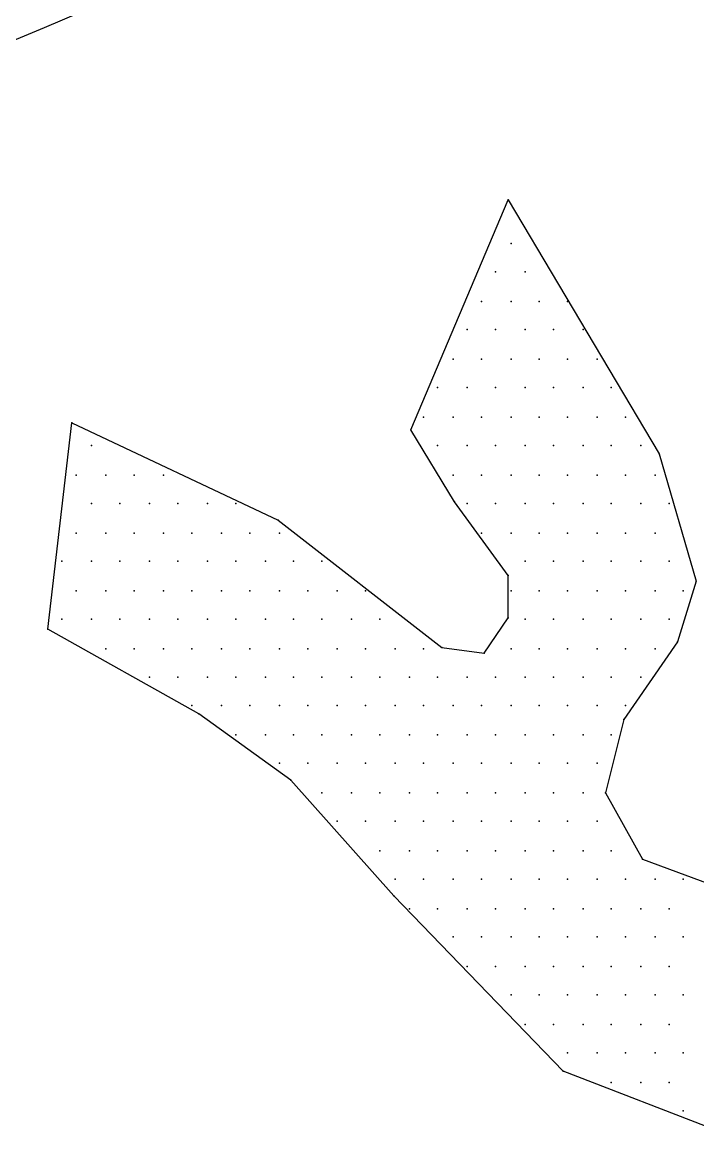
# Model space of a CAD drawing. Extents: x 180421 to 182279, y 668879 to 669787.
# Drawn here: x 181650.339 to 181652.861, y 669732.577 to 669736.796 of the extents above; entities that cross this region are included whole.
import ezdxf

# ---------------------------------------------------------------- set-up
doc = ezdxf.new("R2010")
doc.units = 0
doc.header["$LTSCALE"] = 2.5
doc.header["$MEASUREMENT"] = 0
doc.layers.add('KOTERET', color=1, linetype='CONTINUOUS')

msp = doc.modelspace()

# ---------------------------------------------------------------- linework, layer by layer
at = {"layer": 'KOTERET', "color": 1, "linetype": 'Continuous'}
for points in [[(181688.7952, 669737.3002, 0.06433), (181676.0537, 669740.8155, 0.055067), (181664.7321, 669741.1533, 0.081051), (181651.3572, 669738.4033, 0.05642), (181642.8858, 669734.0225, 0.170965), (181636.3725, 669726.4272, 0.076819), (181635.3802, 669721.9355, 0.118306), (181636.9689, 669715.0897, 0.129737), (181642.0465, 669709.3207, 0.070189), (181651.9853, 669704.0847, 0.047922), (181659.4381, 669702.1899, 0.049022), (181670.1052, 669701.4245, 0.072792), (181685.7075, 669704.127, 0.1248), (181695.9577, 669709.7324, 0.103709), (181701.5895, 669717.6971, 0.036886), (181702.0012, 669719.4442, 0.106536), (181701.7161, 669724.5693, 0.106243), (181696.6491, 669732.3071, 0.106919), (181688.7952, 669737.3002)], [(181659.6281, 669703.3352, 0.049045), (181670.0736, 669702.5857, 0.072972), (181685.3802, 669705.2459, 0.125195), (181695.1659, 669710.5821, 0.103069), (181700.5022, 669718.1035, 0.035565), (181700.8558, 669719.6289, 0.105225), (181700.613, 669724.2104, 0.105504), (181695.8363, 669731.4837, 0.107235), (181688.3729, 669736.2235, 0.064474), (181675.8901, 669739.6648, 0.055181), (181664.8007, 669739.9973, 0.081162), (181651.7742, 669737.3213, 0.05669), (181643.498, 669733.0354, 0.171614), (181637.4545, 669726.0102, 0.076301), (181636.5414, 669721.8932, 0.117637), (181638.0087, 669715.6122, 0.130118), (181642.7116, 669710.276, 0.070334), (181652.3812, 669705.1773, 0.047983), (181659.6281, 669703.3352)]]:
    msp.add_lwpolyline(points, format="xyb", dxfattribs=at)
at = {"layer": 'KOTERET', "color": 2, "linetype": 'Continuous'}
for points in [[(181651.79, 669735.2734), (181652.1542, 669736.1337)], [(181652.1542, 669736.1337), (181652.719, 669735.1837)], [(181652.1648, 669735.9701), (181652.1648, 669735.9701)], [(181652.1067, 669735.8645), (181652.1067, 669735.8645)], [(181652.2175, 669735.8645), (181652.2175, 669735.8645)], [(181652.0539, 669735.7537), (181652.0539, 669735.7537)], [(181652.1648, 669735.7537), (181652.1648, 669735.7537)], [(181652.2703, 669735.7537), (181652.2703, 669735.7537)], [(181652.3759, 669735.7537), (181652.3759, 669735.7537)], [(181652.0011, 669735.6481), (181652.0011, 669735.6481)], [(181652.1067, 669735.6481), (181652.1067, 669735.6481)], [(181652.2175, 669735.6481), (181652.2175, 669735.6481)], [(181652.3231, 669735.6481), (181652.3231, 669735.6481)], [(181652.4339, 669735.6481), (181652.4339, 669735.6481)], [(181651.9484, 669735.5373), (181651.9484, 669735.5373)], [(181652.0539, 669735.5373), (181652.0539, 669735.5373)], [(181652.1648, 669735.5373), (181652.1648, 669735.5373)], [(181652.2703, 669735.5373), (181652.2703, 669735.5373)], [(181652.3759, 669735.5373), (181652.3759, 669735.5373)], [(181652.4867, 669735.5373), (181652.4867, 669735.5373)], [(181651.8903, 669735.4317), (181651.8903, 669735.4317)], [(181652.0011, 669735.4317), (181652.0011, 669735.4317)], [(181652.1067, 669735.4317), (181652.1067, 669735.4317)], [(181652.2175, 669735.4317), (181652.2175, 669735.4317)], [(181652.3231, 669735.4317), (181652.3231, 669735.4317)], [(181652.4339, 669735.4317), (181652.4339, 669735.4317)], [(181652.5395, 669735.4317), (181652.5395, 669735.4317)], [(181650.4335, 669734.5292), (181650.5233, 669735.2998)], [(181650.5233, 669735.2998), (181651.2939, 669734.9356)], [(181651.8375, 669735.3209), (181651.8375, 669735.3209)], [(181651.9484, 669735.3209), (181651.9484, 669735.3209)], [(181652.0539, 669735.3209), (181652.0539, 669735.3209)], [(181652.1648, 669735.3209), (181652.1648, 669735.3209)], [(181652.2703, 669735.3209), (181652.2703, 669735.3209)], [(181652.3759, 669735.3209), (181652.3759, 669735.3209)], [(181652.4867, 669735.3209), (181652.4867, 669735.3209)], [(181652.5923, 669735.3209), (181652.5923, 669735.3209)], [(181651.9536, 669735.0042), (181651.79, 669735.2734)], [(181650.5971, 669735.2153), (181650.5971, 669735.2153)], [(181651.8903, 669735.2153), (181651.8903, 669735.2153)], [(181652.0011, 669735.2153), (181652.0011, 669735.2153)], [(181652.1067, 669735.2153), (181652.1067, 669735.2153)], [(181652.2175, 669735.2153), (181652.2175, 669735.2153)], [(181652.3231, 669735.2153), (181652.3231, 669735.2153)], [(181652.4339, 669735.2153), (181652.4339, 669735.2153)], [(181652.5395, 669735.2153), (181652.5395, 669735.2153)], [(181652.6503, 669735.2153), (181652.6503, 669735.2153)], [(181652.719, 669735.1837), (181652.8562, 669734.7086)], [(181650.5391, 669735.1045), (181650.5391, 669735.1045)], [(181650.6499, 669735.1045), (181650.6499, 669735.1045)], [(181650.7555, 669735.1045), (181650.7555, 669735.1045)], [(181650.8663, 669735.1045), (181650.8663, 669735.1045)], [(181651.9484, 669735.1045), (181651.9484, 669735.1045)], [(181652.0539, 669735.1045), (181652.0539, 669735.1045)], [(181652.1648, 669735.1045), (181652.1648, 669735.1045)], [(181652.2703, 669735.1045), (181652.2703, 669735.1045)], [(181652.3759, 669735.1045), (181652.3759, 669735.1045)], [(181652.4867, 669735.1045), (181652.4867, 669735.1045)], [(181652.5923, 669735.1045), (181652.5923, 669735.1045)], [(181652.7031, 669735.1045), (181652.7031, 669735.1045)], [(181650.5971, 669734.9989), (181650.5971, 669734.9989)], [(181650.7027, 669734.9989), (181650.7027, 669734.9989)], [(181650.8135, 669734.9989), (181650.8135, 669734.9989)], [(181650.9191, 669734.9989), (181650.9191, 669734.9989)], [(181651.03, 669734.9989), (181651.03, 669734.9989)], [(181651.1355, 669734.9989), (181651.1355, 669734.9989)], [(181652.1542, 669734.7297), (181651.9536, 669735.0042)], [(181652.0011, 669734.9989), (181652.0011, 669734.9989)], [(181652.1067, 669734.9989), (181652.1067, 669734.9989)], [(181652.2175, 669734.9989), (181652.2175, 669734.9989)], [(181652.3231, 669734.9989), (181652.3231, 669734.9989)], [(181652.4339, 669734.9989), (181652.4339, 669734.9989)], [(181652.5395, 669734.9989), (181652.5395, 669734.9989)], [(181652.6503, 669734.9989), (181652.6503, 669734.9989)], [(181652.7559, 669734.9989), (181652.7559, 669734.9989)], [(181651.2939, 669734.9356), (181651.9061, 669734.4605)], [(181650.5391, 669734.8881), (181650.5391, 669734.8881)], [(181650.6499, 669734.8881), (181650.6499, 669734.8881)], [(181650.7555, 669734.8881), (181650.7555, 669734.8881)], [(181650.8663, 669734.8881), (181650.8663, 669734.8881)], [(181650.9719, 669734.8881), (181650.9719, 669734.8881)], [(181651.0827, 669734.8881), (181651.0827, 669734.8881)], [(181651.1883, 669734.8881), (181651.1883, 669734.8881)], [(181651.2991, 669734.8881), (181651.2991, 669734.8881)], [(181652.0539, 669734.8881), (181652.0539, 669734.8881)], [(181652.1648, 669734.8881), (181652.1648, 669734.8881)], [(181652.2703, 669734.8881), (181652.2703, 669734.8881)], [(181652.3759, 669734.8881), (181652.3759, 669734.8881)], [(181652.4867, 669734.8881), (181652.4867, 669734.8881)], [(181652.5923, 669734.8881), (181652.5923, 669734.8881)], [(181652.7031, 669734.8881), (181652.7031, 669734.8881)], [(181650.4863, 669734.7825), (181650.4863, 669734.7825)], [(181650.5971, 669734.7825), (181650.5971, 669734.7825)], [(181650.7027, 669734.7825), (181650.7027, 669734.7825)], [(181650.8135, 669734.7825), (181650.8135, 669734.7825)], [(181650.9191, 669734.7825), (181650.9191, 669734.7825)], [(181651.03, 669734.7825), (181651.03, 669734.7825)], [(181651.1355, 669734.7825), (181651.1355, 669734.7825)], [(181651.2464, 669734.7825), (181651.2464, 669734.7825)], [(181651.3519, 669734.7825), (181651.3519, 669734.7825)], [(181651.4575, 669734.7825), (181651.4575, 669734.7825)], [(181652.2175, 669734.7825), (181652.2175, 669734.7825)], [(181652.3231, 669734.7825), (181652.3231, 669734.7825)], [(181652.4339, 669734.7825), (181652.4339, 669734.7825)], [(181652.5395, 669734.7825), (181652.5395, 669734.7825)], [(181652.6503, 669734.7825), (181652.6503, 669734.7825)], [(181652.7559, 669734.7825), (181652.7559, 669734.7825)], [(181652.1542, 669734.5714), (181652.1542, 669734.7297)], [(181652.8562, 669734.7086), (181652.7876, 669734.4817)], [(181650.5391, 669734.6717), (181650.5391, 669734.6717)], [(181650.6499, 669734.6717), (181650.6499, 669734.6717)], [(181650.7555, 669734.6717), (181650.7555, 669734.6717)], [(181650.8663, 669734.6717), (181650.8663, 669734.6717)], [(181650.9719, 669734.6717), (181650.9719, 669734.6717)], [(181651.0827, 669734.6717), (181651.0827, 669734.6717)], [(181651.1883, 669734.6717), (181651.1883, 669734.6717)], [(181651.2991, 669734.6717), (181651.2991, 669734.6717)], [(181651.4047, 669734.6717), (181651.4047, 669734.6717)], [(181651.5155, 669734.6717), (181651.5155, 669734.6717)], [(181651.6211, 669734.6717), (181651.6211, 669734.6717)], [(181652.1648, 669734.6717), (181652.1648, 669734.6717)], [(181652.2703, 669734.6717), (181652.2703, 669734.6717)], [(181652.3759, 669734.6717), (181652.3759, 669734.6717)], [(181652.4867, 669734.6717), (181652.4867, 669734.6717)], [(181652.5923, 669734.6717), (181652.5923, 669734.6717)], [(181652.7031, 669734.6717), (181652.7031, 669734.6717)], [(181652.8087, 669734.6717), (181652.8087, 669734.6717)], [(181650.4863, 669734.5661), (181650.4863, 669734.5661)], [(181650.5971, 669734.5661), (181650.5971, 669734.5661)], [(181650.7027, 669734.5661), (181650.7027, 669734.5661)], [(181650.8135, 669734.5661), (181650.8135, 669734.5661)], [(181650.9191, 669734.5661), (181650.9191, 669734.5661)], [(181651.03, 669734.5661), (181651.03, 669734.5661)], [(181651.1355, 669734.5661), (181651.1355, 669734.5661)], [(181651.2464, 669734.5661), (181651.2464, 669734.5661)], [(181651.3519, 669734.5661), (181651.3519, 669734.5661)], [(181651.4575, 669734.5661), (181651.4575, 669734.5661)], [(181651.5683, 669734.5661), (181651.5683, 669734.5661)], [(181651.6739, 669734.5661), (181651.6739, 669734.5661)], [(181652.0645, 669734.4394), (181652.1542, 669734.5714)], [(181652.2175, 669734.5661), (181652.2175, 669734.5661)], [(181652.3231, 669734.5661), (181652.3231, 669734.5661)], [(181652.4339, 669734.5661), (181652.4339, 669734.5661)], [(181652.5395, 669734.5661), (181652.5395, 669734.5661)], [(181652.6503, 669734.5661), (181652.6503, 669734.5661)], [(181652.7559, 669734.5661), (181652.7559, 669734.5661)], [(181650.9983, 669734.2125), (181650.4335, 669734.5292)], [(181652.7876, 669734.4817), (181652.587, 669734.1914)], [(181650.6499, 669734.4553), (181650.6499, 669734.4553)], [(181650.7555, 669734.4553), (181650.7555, 669734.4553)], [(181650.8663, 669734.4553), (181650.8663, 669734.4553)], [(181650.9719, 669734.4553), (181650.9719, 669734.4553)], [(181651.0827, 669734.4553), (181651.0827, 669734.4553)], [(181651.1883, 669734.4553), (181651.1883, 669734.4553)], [(181651.2991, 669734.4553), (181651.2991, 669734.4553)], [(181651.4047, 669734.4553), (181651.4047, 669734.4553)], [(181651.5155, 669734.4553), (181651.5155, 669734.4553)], [(181651.6211, 669734.4553), (181651.6211, 669734.4553)], [(181651.7319, 669734.4553), (181651.7319, 669734.4553)], [(181651.8375, 669734.4553), (181651.8375, 669734.4553)], [(181651.9061, 669734.4605), (181652.0645, 669734.4394)], [(181652.1648, 669734.4553), (181652.1648, 669734.4553)], [(181652.2703, 669734.4553), (181652.2703, 669734.4553)], [(181652.3759, 669734.4553), (181652.3759, 669734.4553)], [(181652.4867, 669734.4553), (181652.4867, 669734.4553)], [(181652.5923, 669734.4553), (181652.5923, 669734.4553)], [(181652.7031, 669734.4553), (181652.7031, 669734.4553)], [(181650.8135, 669734.3497), (181650.8135, 669734.3497)], [(181650.9191, 669734.3497), (181650.9191, 669734.3497)], [(181651.03, 669734.3497), (181651.03, 669734.3497)], [(181651.1355, 669734.3497), (181651.1355, 669734.3497)], [(181651.2464, 669734.3497), (181651.2464, 669734.3497)], [(181651.3519, 669734.3497), (181651.3519, 669734.3497)], [(181651.4575, 669734.3497), (181651.4575, 669734.3497)], [(181651.5683, 669734.3497), (181651.5683, 669734.3497)], [(181651.6739, 669734.3497), (181651.6739, 669734.3497)], [(181651.7847, 669734.3497), (181651.7847, 669734.3497)], [(181651.8903, 669734.3497), (181651.8903, 669734.3497)], [(181652.0011, 669734.3497), (181652.0011, 669734.3497)], [(181652.1067, 669734.3497), (181652.1067, 669734.3497)], [(181652.2175, 669734.3497), (181652.2175, 669734.3497)], [(181652.3231, 669734.3497), (181652.3231, 669734.3497)], [(181652.4339, 669734.3497), (181652.4339, 669734.3497)], [(181652.5395, 669734.3497), (181652.5395, 669734.3497)], [(181652.6503, 669734.3497), (181652.6503, 669734.3497)], [(181650.9719, 669734.2441), (181650.9719, 669734.2441)], [(181651.0827, 669734.2441), (181651.0827, 669734.2441)], [(181651.1883, 669734.2441), (181651.1883, 669734.2441)], [(181651.2991, 669734.2441), (181651.2991, 669734.2441)], [(181651.4047, 669734.2441), (181651.4047, 669734.2441)], [(181651.5155, 669734.2441), (181651.5155, 669734.2441)], [(181651.6211, 669734.2441), (181651.6211, 669734.2441)], [(181651.7319, 669734.2441), (181651.7319, 669734.2441)], [(181651.8375, 669734.2441), (181651.8375, 669734.2441)], [(181651.9484, 669734.2441), (181651.9484, 669734.2441)], [(181652.0539, 669734.2441), (181652.0539, 669734.2441)], [(181652.1648, 669734.2441), (181652.1648, 669734.2441)], [(181652.2703, 669734.2441), (181652.2703, 669734.2441)], [(181652.3759, 669734.2441), (181652.3759, 669734.2441)], [(181652.4867, 669734.2441), (181652.4867, 669734.2441)], [(181652.5923, 669734.2441), (181652.5923, 669734.2441)], [(181651.3414, 669733.9644), (181650.9983, 669734.2125)], [(181652.587, 669734.1914), (181652.5184, 669733.9169)], [(181651.1355, 669734.1333), (181651.1355, 669734.1333)], [(181651.2464, 669734.1333), (181651.2464, 669734.1333)], [(181651.3519, 669734.1333), (181651.3519, 669734.1333)], [(181651.4575, 669734.1333), (181651.4575, 669734.1333)], [(181651.5683, 669734.1333), (181651.5683, 669734.1333)], [(181651.6739, 669734.1333), (181651.6739, 669734.1333)], [(181651.7847, 669734.1333), (181651.7847, 669734.1333)], [(181651.8903, 669734.1333), (181651.8903, 669734.1333)], [(181652.0011, 669734.1333), (181652.0011, 669734.1333)], [(181652.1067, 669734.1333), (181652.1067, 669734.1333)], [(181652.2175, 669734.1333), (181652.2175, 669734.1333)], [(181652.3231, 669734.1333), (181652.3231, 669734.1333)], [(181652.4339, 669734.1333), (181652.4339, 669734.1333)], [(181652.5395, 669734.1333), (181652.5395, 669734.1333)], [(181651.2991, 669734.0277), (181651.2991, 669734.0277)], [(181651.4047, 669734.0277), (181651.4047, 669734.0277)], [(181651.5155, 669734.0277), (181651.5155, 669734.0277)], [(181651.6211, 669734.0277), (181651.6211, 669734.0277)], [(181651.7319, 669734.0277), (181651.7319, 669734.0277)], [(181651.8375, 669734.0277), (181651.8375, 669734.0277)], [(181651.9484, 669734.0277), (181651.9484, 669734.0277)], [(181652.0539, 669734.0277), (181652.0539, 669734.0277)], [(181652.1648, 669734.0277), (181652.1648, 669734.0277)], [(181652.2703, 669734.0277), (181652.2703, 669734.0277)], [(181652.3759, 669734.0277), (181652.3759, 669734.0277)], [(181652.4867, 669734.0277), (181652.4867, 669734.0277)], [(181651.7267, 669733.5316), (181651.3414, 669733.9644)], [(181651.4575, 669733.9169), (181651.4575, 669733.9169)], [(181651.5683, 669733.9169), (181651.5683, 669733.9169)], [(181651.6739, 669733.9169), (181651.6739, 669733.9169)], [(181651.7847, 669733.9169), (181651.7847, 669733.9169)], [(181651.8903, 669733.9169), (181651.8903, 669733.9169)], [(181652.0011, 669733.9169), (181652.0011, 669733.9169)], [(181652.1067, 669733.9169), (181652.1067, 669733.9169)], [(181652.2175, 669733.9169), (181652.2175, 669733.9169)], [(181652.3231, 669733.9169), (181652.3231, 669733.9169)], [(181652.4339, 669733.9169), (181652.4339, 669733.9169)], [(181652.5184, 669733.9169), (181652.6556, 669733.6688)], [(181651.5155, 669733.8113), (181651.5155, 669733.8113)], [(181651.6211, 669733.8113), (181651.6211, 669733.8113)], [(181651.7319, 669733.8113), (181651.7319, 669733.8113)], [(181651.8375, 669733.8113), (181651.8375, 669733.8113)], [(181651.9484, 669733.8113), (181651.9484, 669733.8113)], [(181652.0539, 669733.8113), (181652.0539, 669733.8113)], [(181652.1648, 669733.8113), (181652.1648, 669733.8113)], [(181652.2703, 669733.8113), (181652.2703, 669733.8113)], [(181652.3759, 669733.8113), (181652.3759, 669733.8113)], [(181652.4867, 669733.8113), (181652.4867, 669733.8113)], [(181651.6739, 669733.7005), (181651.6739, 669733.7005)], [(181651.7847, 669733.7005), (181651.7847, 669733.7005)], [(181651.8903, 669733.7005), (181651.8903, 669733.7005)], [(181652.0011, 669733.7005), (181652.0011, 669733.7005)], [(181652.1067, 669733.7005), (181652.1067, 669733.7005)], [(181652.2175, 669733.7005), (181652.2175, 669733.7005)], [(181652.3231, 669733.7005), (181652.3231, 669733.7005)], [(181652.4339, 669733.7005), (181652.4339, 669733.7005)], [(181652.5395, 669733.7005), (181652.5395, 669733.7005)], [(181652.6556, 669733.6688), (181652.9723, 669733.5527)], [(181651.7319, 669733.5949), (181651.7319, 669733.5949)], [(181651.8375, 669733.5949), (181651.8375, 669733.5949)], [(181651.9484, 669733.5949), (181651.9484, 669733.5949)], [(181652.0539, 669733.5949), (181652.0539, 669733.5949)], [(181652.1648, 669733.5949), (181652.1648, 669733.5949)], [(181652.2703, 669733.5949), (181652.2703, 669733.5949)], [(181652.3759, 669733.5949), (181652.3759, 669733.5949)], [(181652.4867, 669733.5949), (181652.4867, 669733.5949)], [(181652.5923, 669733.5949), (181652.5923, 669733.5949)], [(181652.7031, 669733.5949), (181652.7031, 669733.5949)], [(181652.8087, 669733.5949), (181652.8087, 669733.5949)], [(181652.3601, 669732.8771), (181651.7267, 669733.5316)], [(181651.7847, 669733.4841), (181651.7847, 669733.4841)], [(181651.8903, 669733.4841), (181651.8903, 669733.4841)], [(181652.0011, 669733.4841), (181652.0011, 669733.4841)], [(181652.1067, 669733.4841), (181652.1067, 669733.4841)], [(181652.2175, 669733.4841), (181652.2175, 669733.4841)], [(181652.3231, 669733.4841), (181652.3231, 669733.4841)], [(181652.4339, 669733.4841), (181652.4339, 669733.4841)], [(181652.5395, 669733.4841), (181652.5395, 669733.4841)], [(181652.6503, 669733.4841), (181652.6503, 669733.4841)], [(181652.7559, 669733.4841), (181652.7559, 669733.4841)], [(181651.9484, 669733.3785), (181651.9484, 669733.3785)], [(181652.0539, 669733.3785), (181652.0539, 669733.3785)], [(181652.1648, 669733.3785), (181652.1648, 669733.3785)], [(181652.2703, 669733.3785), (181652.2703, 669733.3785)], [(181652.3759, 669733.3785), (181652.3759, 669733.3785)], [(181652.4867, 669733.3785), (181652.4867, 669733.3785)], [(181652.5923, 669733.3785), (181652.5923, 669733.3785)], [(181652.7031, 669733.3785), (181652.7031, 669733.3785)], [(181652.8087, 669733.3785), (181652.8087, 669733.3785)], [(181652.0011, 669733.2677), (181652.0011, 669733.2677)], [(181652.1067, 669733.2677), (181652.1067, 669733.2677)], [(181652.2175, 669733.2677), (181652.2175, 669733.2677)], [(181652.3231, 669733.2677), (181652.3231, 669733.2677)], [(181652.4339, 669733.2677), (181652.4339, 669733.2677)], [(181652.5395, 669733.2677), (181652.5395, 669733.2677)], [(181652.6503, 669733.2677), (181652.6503, 669733.2677)], [(181652.7559, 669733.2677), (181652.7559, 669733.2677)], [(181652.1648, 669733.1621), (181652.1648, 669733.1621)], [(181652.2703, 669733.1621), (181652.2703, 669733.1621)], [(181652.3759, 669733.1621), (181652.3759, 669733.1621)], [(181652.4867, 669733.1621), (181652.4867, 669733.1621)], [(181652.5923, 669733.1621), (181652.5923, 669733.1621)], [(181652.7031, 669733.1621), (181652.7031, 669733.1621)], [(181652.8087, 669733.1621), (181652.8087, 669733.1621)], [(181652.2175, 669733.0513), (181652.2175, 669733.0513)], [(181652.3231, 669733.0513), (181652.3231, 669733.0513)], [(181652.4339, 669733.0513), (181652.4339, 669733.0513)], [(181652.5395, 669733.0513), (181652.5395, 669733.0513)], [(181652.6503, 669733.0513), (181652.6503, 669733.0513)], [(181652.7559, 669733.0513), (181652.7559, 669733.0513)], [(181652.3759, 669732.9457), (181652.3759, 669732.9457)], [(181652.4867, 669732.9457), (181652.4867, 669732.9457)], [(181652.5923, 669732.9457), (181652.5923, 669732.9457)], [(181652.7031, 669732.9457), (181652.7031, 669732.9457)], [(181652.8087, 669732.9457), (181652.8087, 669732.9457)], [(181652.9459, 669732.6501), (181652.3601, 669732.8771)], [(181652.5395, 669732.8349), (181652.5395, 669732.8349)], [(181652.6503, 669732.8349), (181652.6503, 669732.8349)], [(181652.7559, 669732.8349), (181652.7559, 669732.8349)], [(181652.8087, 669732.7293), (181652.8087, 669732.7293)]]:
    msp.add_lwpolyline(points, dxfattribs=at)
at = {"layer": 'KOTERET', "color": 1}
for p in [(181652.1542, 669736.1337), (181652.1542, 669736.1337), (181652.1648, 669735.9701), (181652.1648, 669735.9701), (181652.1067, 669735.8645), (181652.1067, 669735.8645), (181652.2175, 669735.8645), (181652.2175, 669735.8645), (181652.0539, 669735.7537), (181652.0539, 669735.7537), (181652.1648, 669735.7537), (181652.1648, 669735.7537), (181652.2703, 669735.7537), (181652.2703, 669735.7537), (181652.3759, 669735.7537), (181652.3759, 669735.7537), (181652.0011, 669735.6481), (181652.0011, 669735.6481), (181652.1067, 669735.6481), (181652.1067, 669735.6481), (181652.2175, 669735.6481), (181652.2175, 669735.6481), (181652.3231, 669735.6481), (181652.3231, 669735.6481), (181652.4339, 669735.6481), (181652.4339, 669735.6481), (181651.9484, 669735.5373), (181651.9484, 669735.5373), (181652.0539, 669735.5373), (181652.0539, 669735.5373), (181652.1648, 669735.5373), (181652.1648, 669735.5373), (181652.2703, 669735.5373), (181652.2703, 669735.5373), (181652.3759, 669735.5373), (181652.3759, 669735.5373), (181652.4867, 669735.5373), (181652.4867, 669735.5373), (181651.8903, 669735.4317), (181651.8903, 669735.4317), (181652.0011, 669735.4317), (181652.0011, 669735.4317), (181652.1067, 669735.4317), (181652.1067, 669735.4317), (181652.2175, 669735.4317), (181652.2175, 669735.4317), (181652.3231, 669735.4317), (181652.3231, 669735.4317), (181652.4339, 669735.4317), (181652.4339, 669735.4317), (181652.5395, 669735.4317), (181652.5395, 669735.4317), (181650.5233, 669735.2998), (181650.5233, 669735.2998), (181651.8375, 669735.3209), (181651.8375, 669735.3209), (181651.9484, 669735.3209), (181651.9484, 669735.3209), (181652.0539, 669735.3209), (181652.0539, 669735.3209), (181652.1648, 669735.3209), (181652.1648, 669735.3209), (181652.2703, 669735.3209), (181652.2703, 669735.3209), (181652.3759, 669735.3209), (181652.3759, 669735.3209), (181652.4867, 669735.3209), (181652.4867, 669735.3209), (181652.5923, 669735.3209), (181652.5923, 669735.3209), (181651.79, 669735.2734), (181651.79, 669735.2734), (181650.5971, 669735.2153), (181650.5971, 669735.2153), (181651.8903, 669735.2153), (181651.8903, 669735.2153), (181652.0011, 669735.2153), (181652.0011, 669735.2153), (181652.1067, 669735.2153), (181652.1067, 669735.2153), (181652.2175, 669735.2153), (181652.2175, 669735.2153), (181652.3231, 669735.2153), (181652.3231, 669735.2153), (181652.4339, 669735.2153), (181652.4339, 669735.2153), (181652.5395, 669735.2153), (181652.5395, 669735.2153), (181652.6503, 669735.2153), (181652.6503, 669735.2153), (181652.719, 669735.1837), (181652.719, 669735.1837), (181650.5391, 669735.1045), (181650.5391, 669735.1045), (181650.6499, 669735.1045), (181650.6499, 669735.1045), (181650.7555, 669735.1045), (181650.7555, 669735.1045), (181650.8663, 669735.1045), (181650.8663, 669735.1045), (181651.9484, 669735.1045), (181651.9484, 669735.1045), (181652.0539, 669735.1045), (181652.0539, 669735.1045), (181652.1648, 669735.1045), (181652.1648, 669735.1045), (181652.2703, 669735.1045), (181652.2703, 669735.1045), (181652.3759, 669735.1045), (181652.3759, 669735.1045), (181652.4867, 669735.1045), (181652.4867, 669735.1045), (181652.5923, 669735.1045), (181652.5923, 669735.1045), (181652.7031, 669735.1045), (181652.7031, 669735.1045), (181650.5971, 669734.9989), (181650.5971, 669734.9989), (181650.7027, 669734.9989), (181650.7027, 669734.9989), (181650.8135, 669734.9989), (181650.8135, 669734.9989), (181650.9191, 669734.9989), (181650.9191, 669734.9989), (181651.03, 669734.9989), (181651.03, 669734.9989), (181651.1355, 669734.9989), (181651.1355, 669734.9989), (181651.9536, 669735.0042), (181651.9536, 669735.0042), (181652.0011, 669734.9989), (181652.0011, 669734.9989), (181652.1067, 669734.9989), (181652.1067, 669734.9989), (181652.2175, 669734.9989), (181652.2175, 669734.9989), (181652.3231, 669734.9989), (181652.3231, 669734.9989), (181652.4339, 669734.9989), (181652.4339, 669734.9989), (181652.5395, 669734.9989), (181652.5395, 669734.9989), (181652.6503, 669734.9989), (181652.6503, 669734.9989), (181652.7559, 669734.9989), (181652.7559, 669734.9989), (181651.2939, 669734.9356), (181651.2939, 669734.9356), (181650.5391, 669734.8881), (181650.5391, 669734.8881), (181650.6499, 669734.8881), (181650.6499, 669734.8881), (181650.7555, 669734.8881), (181650.7555, 669734.8881), (181650.8663, 669734.8881), (181650.8663, 669734.8881), (181650.9719, 669734.8881), (181650.9719, 669734.8881), (181651.0827, 669734.8881), (181651.0827, 669734.8881), (181651.1883, 669734.8881), (181651.1883, 669734.8881), (181651.2991, 669734.8881), (181651.2991, 669734.8881), (181652.0539, 669734.8881), (181652.0539, 669734.8881), (181652.1648, 669734.8881), (181652.1648, 669734.8881), (181652.2703, 669734.8881), (181652.2703, 669734.8881), (181652.3759, 669734.8881), (181652.3759, 669734.8881), (181652.4867, 669734.8881), (181652.4867, 669734.8881), (181652.5923, 669734.8881), (181652.5923, 669734.8881), (181652.7031, 669734.8881), (181652.7031, 669734.8881), (181650.4863, 669734.7825), (181650.4863, 669734.7825), (181650.5971, 669734.7825), (181650.5971, 669734.7825), (181650.7027, 669734.7825), (181650.7027, 669734.7825), (181650.8135, 669734.7825), (181650.8135, 669734.7825), (181650.9191, 669734.7825), (181650.9191, 669734.7825), (181651.03, 669734.7825), (181651.03, 669734.7825), (181651.1355, 669734.7825), (181651.1355, 669734.7825), (181651.2464, 669734.7825), (181651.2464, 669734.7825), (181651.3519, 669734.7825), (181651.3519, 669734.7825), (181651.4575, 669734.7825), (181651.4575, 669734.7825), (181652.2175, 669734.7825), (181652.2175, 669734.7825), (181652.3231, 669734.7825), (181652.3231, 669734.7825), (181652.4339, 669734.7825), (181652.4339, 669734.7825), (181652.5395, 669734.7825), (181652.5395, 669734.7825), (181652.6503, 669734.7825), (181652.6503, 669734.7825), (181652.7559, 669734.7825), (181652.7559, 669734.7825), (181652.1542, 669734.7297), (181652.1542, 669734.7297), (181652.8562, 669734.7086), (181652.8562, 669734.7086), (181650.5391, 669734.6717), (181650.5391, 669734.6717), (181650.6499, 669734.6717), (181650.6499, 669734.6717), (181650.7555, 669734.6717), (181650.7555, 669734.6717), (181650.8663, 669734.6717), (181650.8663, 669734.6717), (181650.9719, 669734.6717), (181650.9719, 669734.6717), (181651.0827, 669734.6717), (181651.0827, 669734.6717), (181651.1883, 669734.6717), (181651.1883, 669734.6717), (181651.2991, 669734.6717), (181651.2991, 669734.6717), (181651.4047, 669734.6717), (181651.4047, 669734.6717), (181651.5155, 669734.6717), (181651.5155, 669734.6717), (181651.6211, 669734.6717), (181651.6211, 669734.6717), (181652.1648, 669734.6717), (181652.1648, 669734.6717), (181652.2703, 669734.6717), (181652.2703, 669734.6717), (181652.3759, 669734.6717), (181652.3759, 669734.6717), (181652.4867, 669734.6717), (181652.4867, 669734.6717), (181652.5923, 669734.6717), (181652.5923, 669734.6717), (181652.7031, 669734.6717), (181652.7031, 669734.6717), (181652.8087, 669734.6717), (181652.8087, 669734.6717), (181650.4863, 669734.5661), (181650.4863, 669734.5661), (181650.5971, 669734.5661), (181650.5971, 669734.5661), (181650.7027, 669734.5661), (181650.7027, 669734.5661), (181650.8135, 669734.5661), (181650.8135, 669734.5661), (181650.9191, 669734.5661), (181650.9191, 669734.5661), (181651.03, 669734.5661), (181651.03, 669734.5661), (181651.1355, 669734.5661), (181651.1355, 669734.5661), (181651.2464, 669734.5661), (181651.2464, 669734.5661), (181651.3519, 669734.5661), (181651.3519, 669734.5661), (181651.4575, 669734.5661), (181651.4575, 669734.5661), (181651.5683, 669734.5661), (181651.5683, 669734.5661), (181651.6739, 669734.5661), (181651.6739, 669734.5661), (181652.1542, 669734.5714), (181652.1542, 669734.5714), (181652.2175, 669734.5661), (181652.2175, 669734.5661), (181652.3231, 669734.5661), (181652.3231, 669734.5661), (181652.4339, 669734.5661), (181652.4339, 669734.5661), (181652.5395, 669734.5661), (181652.5395, 669734.5661), (181652.6503, 669734.5661), (181652.6503, 669734.5661), (181652.7559, 669734.5661), (181652.7559, 669734.5661), (181650.4335, 669734.5292), (181650.4335, 669734.5292), (181652.7876, 669734.4817), (181652.7876, 669734.4817), (181650.6499, 669734.4553), (181650.6499, 669734.4553), (181650.7555, 669734.4553), (181650.7555, 669734.4553), (181650.8663, 669734.4553), (181650.8663, 669734.4553), (181650.9719, 669734.4553), (181650.9719, 669734.4553), (181651.0827, 669734.4553), (181651.0827, 669734.4553), (181651.1883, 669734.4553), (181651.1883, 669734.4553), (181651.2991, 669734.4553), (181651.2991, 669734.4553), (181651.4047, 669734.4553), (181651.4047, 669734.4553), (181651.5155, 669734.4553), (181651.5155, 669734.4553), (181651.6211, 669734.4553), (181651.6211, 669734.4553), (181651.7319, 669734.4553), (181651.7319, 669734.4553), (181651.8375, 669734.4553), (181651.8375, 669734.4553), (181651.9061, 669734.4605), (181651.9061, 669734.4605), (181652.0645, 669734.4394), (181652.0645, 669734.4394), (181652.1648, 669734.4553), (181652.1648, 669734.4553), (181652.2703, 669734.4553), (181652.2703, 669734.4553), (181652.3759, 669734.4553), (181652.3759, 669734.4553), (181652.4867, 669734.4553), (181652.4867, 669734.4553), (181652.5923, 669734.4553), (181652.5923, 669734.4553), (181652.7031, 669734.4553), (181652.7031, 669734.4553), (181650.8135, 669734.3497), (181650.8135, 669734.3497), (181650.9191, 669734.3497), (181650.9191, 669734.3497), (181651.03, 669734.3497), (181651.03, 669734.3497), (181651.1355, 669734.3497), (181651.1355, 669734.3497), (181651.2464, 669734.3497), (181651.2464, 669734.3497), (181651.3519, 669734.3497), (181651.3519, 669734.3497), (181651.4575, 669734.3497), (181651.4575, 669734.3497), (181651.5683, 669734.3497), (181651.5683, 669734.3497), (181651.6739, 669734.3497), (181651.6739, 669734.3497), (181651.7847, 669734.3497), (181651.7847, 669734.3497), (181651.8903, 669734.3497), (181651.8903, 669734.3497), (181652.0011, 669734.3497), (181652.0011, 669734.3497), (181652.1067, 669734.3497), (181652.1067, 669734.3497), (181652.2175, 669734.3497), (181652.2175, 669734.3497), (181652.3231, 669734.3497), (181652.3231, 669734.3497), (181652.4339, 669734.3497), (181652.4339, 669734.3497), (181652.5395, 669734.3497), (181652.5395, 669734.3497), (181652.6503, 669734.3497), (181652.6503, 669734.3497), (181650.9719, 669734.2441), (181650.9719, 669734.2441), (181651.0827, 669734.2441), (181651.0827, 669734.2441), (181651.1883, 669734.2441), (181651.1883, 669734.2441), (181651.2991, 669734.2441), (181651.2991, 669734.2441), (181651.4047, 669734.2441), (181651.4047, 669734.2441), (181651.5155, 669734.2441), (181651.5155, 669734.2441), (181651.6211, 669734.2441), (181651.6211, 669734.2441), (181651.7319, 669734.2441), (181651.7319, 669734.2441), (181651.8375, 669734.2441), (181651.8375, 669734.2441), (181651.9484, 669734.2441), (181651.9484, 669734.2441), (181652.0539, 669734.2441), (181652.0539, 669734.2441), (181652.1648, 669734.2441), (181652.1648, 669734.2441), (181652.2703, 669734.2441), (181652.2703, 669734.2441), (181652.3759, 669734.2441), (181652.3759, 669734.2441), (181652.4867, 669734.2441), (181652.4867, 669734.2441), (181652.5923, 669734.2441), (181652.5923, 669734.2441), (181650.9983, 669734.2125), (181650.9983, 669734.2125), (181652.587, 669734.1914), (181652.587, 669734.1914), (181651.1355, 669734.1333), (181651.1355, 669734.1333), (181651.2464, 669734.1333), (181651.2464, 669734.1333), (181651.3519, 669734.1333), (181651.3519, 669734.1333), (181651.4575, 669734.1333), (181651.4575, 669734.1333), (181651.5683, 669734.1333), (181651.5683, 669734.1333), (181651.6739, 669734.1333), (181651.6739, 669734.1333), (181651.7847, 669734.1333), (181651.7847, 669734.1333), (181651.8903, 669734.1333), (181651.8903, 669734.1333), (181652.0011, 669734.1333), (181652.0011, 669734.1333), (181652.1067, 669734.1333), (181652.1067, 669734.1333), (181652.2175, 669734.1333), (181652.2175, 669734.1333), (181652.3231, 669734.1333), (181652.3231, 669734.1333), (181652.4339, 669734.1333), (181652.4339, 669734.1333), (181652.5395, 669734.1333), (181652.5395, 669734.1333), (181651.2991, 669734.0277), (181651.2991, 669734.0277), (181651.4047, 669734.0277), (181651.4047, 669734.0277), (181651.5155, 669734.0277), (181651.5155, 669734.0277), (181651.6211, 669734.0277), (181651.6211, 669734.0277), (181651.7319, 669734.0277), (181651.7319, 669734.0277), (181651.8375, 669734.0277), (181651.8375, 669734.0277), (181651.9484, 669734.0277), (181651.9484, 669734.0277), (181652.0539, 669734.0277), (181652.0539, 669734.0277), (181652.1648, 669734.0277), (181652.1648, 669734.0277), (181652.2703, 669734.0277), (181652.2703, 669734.0277), (181652.3759, 669734.0277), (181652.3759, 669734.0277), (181652.4867, 669734.0277), (181652.4867, 669734.0277), (181651.3414, 669733.9644), (181651.3414, 669733.9644), (181651.4575, 669733.9169), (181651.4575, 669733.9169), (181651.5683, 669733.9169), (181651.5683, 669733.9169), (181651.6739, 669733.9169), (181651.6739, 669733.9169), (181651.7847, 669733.9169), (181651.7847, 669733.9169), (181651.8903, 669733.9169), (181651.8903, 669733.9169), (181652.0011, 669733.9169), (181652.0011, 669733.9169), (181652.1067, 669733.9169), (181652.1067, 669733.9169), (181652.2175, 669733.9169), (181652.2175, 669733.9169), (181652.3231, 669733.9169), (181652.3231, 669733.9169), (181652.4339, 669733.9169), (181652.4339, 669733.9169), (181652.5184, 669733.9169), (181652.5184, 669733.9169), (181651.5155, 669733.8113), (181651.5155, 669733.8113), (181651.6211, 669733.8113), (181651.6211, 669733.8113), (181651.7319, 669733.8113), (181651.7319, 669733.8113), (181651.8375, 669733.8113), (181651.8375, 669733.8113), (181651.9484, 669733.8113), (181651.9484, 669733.8113), (181652.0539, 669733.8113), (181652.0539, 669733.8113), (181652.1648, 669733.8113), (181652.1648, 669733.8113), (181652.2703, 669733.8113), (181652.2703, 669733.8113), (181652.3759, 669733.8113), (181652.3759, 669733.8113), (181652.4867, 669733.8113), (181652.4867, 669733.8113), (181651.6739, 669733.7005), (181651.6739, 669733.7005), (181651.7847, 669733.7005), (181651.7847, 669733.7005), (181651.8903, 669733.7005), (181651.8903, 669733.7005), (181652.0011, 669733.7005), (181652.0011, 669733.7005), (181652.1067, 669733.7005), (181652.1067, 669733.7005), (181652.2175, 669733.7005), (181652.2175, 669733.7005), (181652.3231, 669733.7005), (181652.3231, 669733.7005), (181652.4339, 669733.7005), (181652.4339, 669733.7005), (181652.5395, 669733.7005), (181652.5395, 669733.7005), (181652.6556, 669733.6688), (181652.6556, 669733.6688), (181651.7319, 669733.5949), (181651.7319, 669733.5949), (181651.8375, 669733.5949), (181651.8375, 669733.5949), (181651.9484, 669733.5949), (181651.9484, 669733.5949), (181652.0539, 669733.5949), (181652.0539, 669733.5949), (181652.1648, 669733.5949), (181652.1648, 669733.5949), (181652.2703, 669733.5949), (181652.2703, 669733.5949), (181652.3759, 669733.5949), (181652.3759, 669733.5949), (181652.4867, 669733.5949), (181652.4867, 669733.5949), (181652.5923, 669733.5949), (181652.5923, 669733.5949), (181652.7031, 669733.5949), (181652.7031, 669733.5949), (181652.8087, 669733.5949), (181652.8087, 669733.5949), (181651.7267, 669733.5316), (181651.7267, 669733.5316), (181651.7847, 669733.4841), (181651.7847, 669733.4841), (181651.8903, 669733.4841), (181651.8903, 669733.4841), (181652.0011, 669733.4841), (181652.0011, 669733.4841), (181652.1067, 669733.4841), (181652.1067, 669733.4841), (181652.2175, 669733.4841), (181652.2175, 669733.4841), (181652.3231, 669733.4841), (181652.3231, 669733.4841), (181652.4339, 669733.4841), (181652.4339, 669733.4841), (181652.5395, 669733.4841), (181652.5395, 669733.4841), (181652.6503, 669733.4841), (181652.6503, 669733.4841), (181652.7559, 669733.4841), (181652.7559, 669733.4841), (181651.9484, 669733.3785), (181651.9484, 669733.3785), (181652.0539, 669733.3785), (181652.0539, 669733.3785), (181652.1648, 669733.3785), (181652.1648, 669733.3785), (181652.2703, 669733.3785), (181652.2703, 669733.3785), (181652.3759, 669733.3785), (181652.3759, 669733.3785), (181652.4867, 669733.3785), (181652.4867, 669733.3785), (181652.5923, 669733.3785), (181652.5923, 669733.3785), (181652.7031, 669733.3785), (181652.7031, 669733.3785), (181652.8087, 669733.3785), (181652.8087, 669733.3785), (181652.0011, 669733.2677), (181652.0011, 669733.2677), (181652.1067, 669733.2677), (181652.1067, 669733.2677), (181652.2175, 669733.2677), (181652.2175, 669733.2677), (181652.3231, 669733.2677), (181652.3231, 669733.2677), (181652.4339, 669733.2677), (181652.4339, 669733.2677), (181652.5395, 669733.2677), (181652.5395, 669733.2677), (181652.6503, 669733.2677), (181652.6503, 669733.2677), (181652.7559, 669733.2677), (181652.7559, 669733.2677), (181652.1648, 669733.1621), (181652.1648, 669733.1621), (181652.2703, 669733.1621), (181652.2703, 669733.1621), (181652.3759, 669733.1621), (181652.3759, 669733.1621), (181652.4867, 669733.1621), (181652.4867, 669733.1621), (181652.5923, 669733.1621), (181652.5923, 669733.1621), (181652.7031, 669733.1621), (181652.7031, 669733.1621), (181652.8087, 669733.1621), (181652.8087, 669733.1621), (181652.2175, 669733.0513), (181652.2175, 669733.0513), (181652.3231, 669733.0513), (181652.3231, 669733.0513), (181652.4339, 669733.0513), (181652.4339, 669733.0513), (181652.5395, 669733.0513), (181652.5395, 669733.0513), (181652.6503, 669733.0513), (181652.6503, 669733.0513), (181652.7559, 669733.0513), (181652.7559, 669733.0513), (181652.3759, 669732.9457), (181652.3759, 669732.9457), (181652.4867, 669732.9457), (181652.4867, 669732.9457), (181652.5923, 669732.9457), (181652.5923, 669732.9457), (181652.7031, 669732.9457), (181652.7031, 669732.9457), (181652.8087, 669732.9457), (181652.8087, 669732.9457), (181652.3601, 669732.8771), (181652.3601, 669732.8771), (181652.5395, 669732.8349), (181652.5395, 669732.8349), (181652.6503, 669732.8349), (181652.6503, 669732.8349), (181652.7559, 669732.8349), (181652.7559, 669732.8349), (181652.8087, 669732.7293), (181652.8087, 669732.7293)]:
    msp.add_point(p, dxfattribs=at)

doc.saveas('drawing.dxf')
